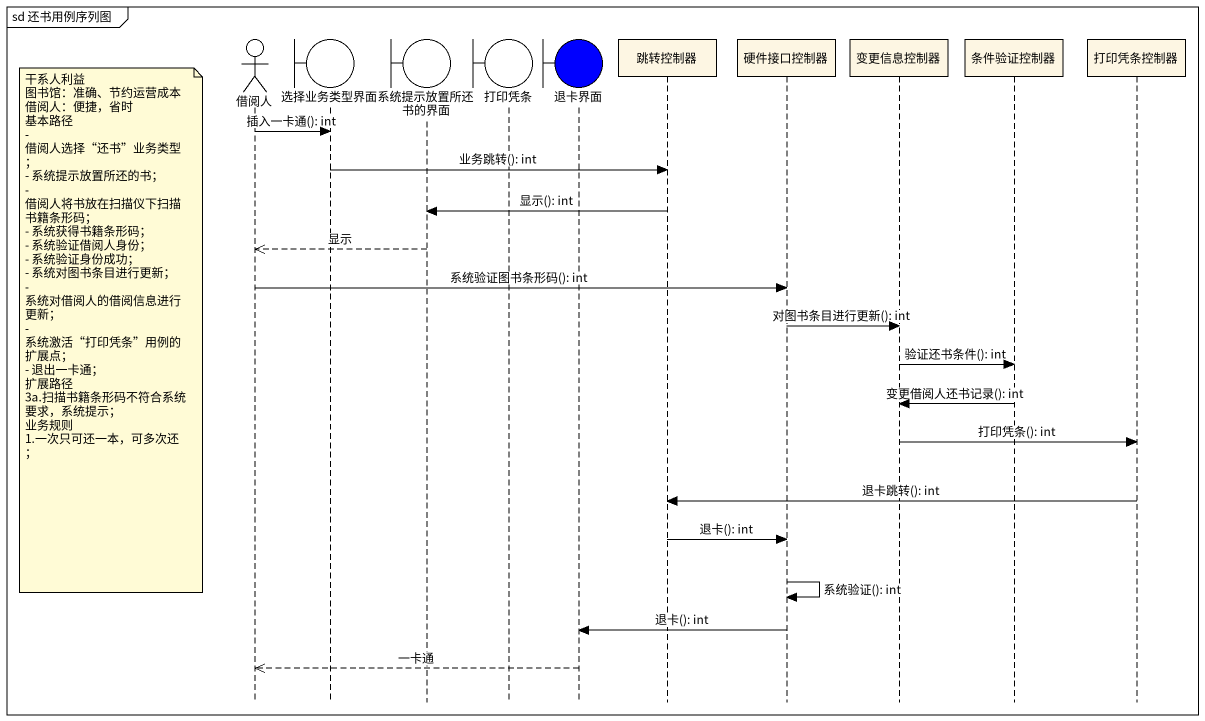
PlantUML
@startuml
mainframe sd 还书用例序列图
hide footbox
actor 借阅人
boundary 选择业务类型界面
boundary 系统提示放置所还书的界面
boundary 打印凭条
boundary 退卡界面 #0000FF
participant 跳转控制器
participant 硬件接口控制器
participant 变更信息控制器
participant 条件验证控制器
participant 打印凭条控制器

借阅人 -> 选择业务类型界面 : 插入一卡通(): int
选择业务类型界面 -> 跳转控制器 : 业务跳转(): int
跳转控制器 -> 系统提示放置所还书的界面 : 显示(): int
系统提示放置所还书的界面 -->> 借阅人 : 显示
借阅人 -> 硬件接口控制器 : 系统验证图书条形码(): int
硬件接口控制器 -> 变更信息控制器 : 对图书条目进行更新(): int
note left of 借阅人
  干系人利益
  图书馆：准确、节约运营成本
  借阅人：便捷，省时
  基本路径
  - 借阅人选择“还书”业务类型；
  - 系统提示放置所还的书；
  - 借阅人将书放在扫描仪下扫描书籍条形码；
  - 系统获得书籍条形码；
  - 系统验证借阅人身份；
  - 系统验证身份成功；
  - 系统对图书条目进行更新；
  - 系统对借阅人的借阅信息进行更新；
  - 系统激活“打印凭条”用例的扩展点；
  - 退出一卡通；
  扩展路径
  3a.扫描书籍条形码不符合系统要求，系统提示；
  业务规则
  1.一次只可还一本，可多次还；
end note
变更信息控制器 -> 条件验证控制器 : 验证还书条件(): int
条件验证控制器 -> 变更信息控制器 : 变更借阅人还书记录(): int
变更信息控制器 -> 打印凭条控制器 : 打印凭条(): int
打印凭条控制器 -> 跳转控制器 : 退卡跳转(): int
跳转控制器 -> 硬件接口控制器 : 退卡(): int
硬件接口控制器 -> 硬件接口控制器 : 系统验证(): int
硬件接口控制器 -> 退卡界面 : 退卡(): int
退卡界面 -->> 借阅人 : 一卡通
@enduml
